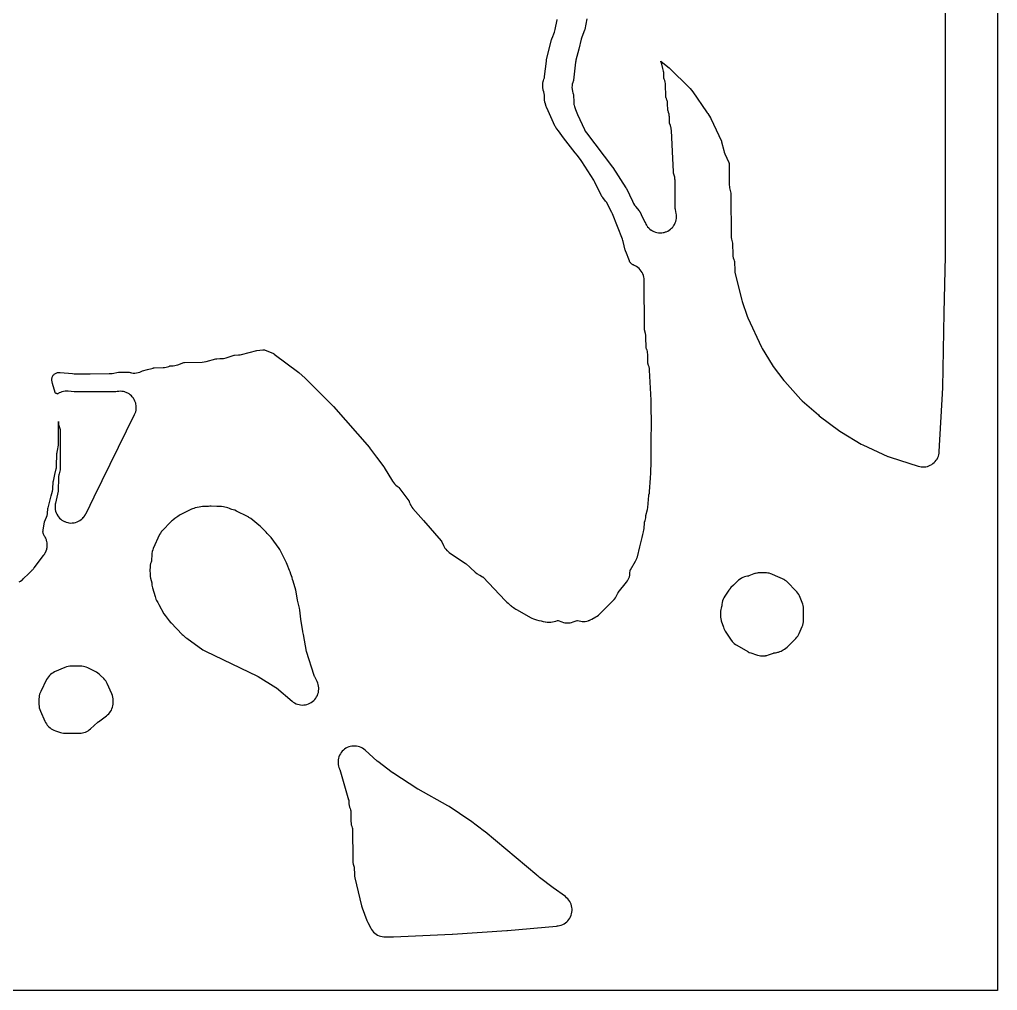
# Model space of a CAD drawing. Header units: millimetres. Extents: x 0 to 300, y 0 to 300.
# Drawn here: x 148.9 to 299.9, y 0 to 150 of the extents above; entities that cross this region are included whole.
import ezdxf

# ---------------------------------------------------------------- set-up
doc = ezdxf.new("R2010")
doc.units = ezdxf.units.MM
doc.layers.add('CUT', color=7, linetype='CONTINUOUS')

msp = doc.modelspace()

# ---------------------------------------------------------------- linework, layer by layer
at = {"layer": 'CUT'}
for points in [[(0.0006, 0.0501), (0, 0.0614), (0, 299.9386), (0.0006, 299.9499), (0.0029, 299.9971), (0.0501, 299.9994), (0.0614, 300), (299.8528, 300), (299.9113, 299.9971), (299.9141, 299.9386), (299.9141, 0.0614), (299.9113, 0.0029), (299.8528, 0), (299.8528, 0), (0.0614, 0), (0.0501, 0.0006), (0.0029, 0.0029)], [(169.6459, 61.5354), (169.8067, 60.8688), (169.8701, 60.6499), (169.9533, 60.4376), (170.0555, 60.2338), (170.1465, 60.0712), (170.2193, 59.9189), (170.3249, 59.7385), (170.3852, 59.6446), (171.1902, 58.2063), (171.3864, 57.908), (172.0098, 57.0933), (172.2207, 56.8515), (172.2568, 56.8152), (172.2832, 56.7852), (174.0144, 55.0074), (174.1654, 54.8647), (174.2959, 54.7605), (174.3752, 54.6806), (174.5319, 54.5356), (174.7004, 54.4045), (177.2116, 52.6179), (177.3914, 52.5012), (177.5804, 52.4005), (177.5964, 52.3928), (185.6283, 48.5432), (185.6815, 48.516), (185.7334, 48.4862), (188.4691, 46.819), (188.4734, 46.8163), (188.5357, 46.7715), (188.5492, 46.7605), (190.9711, 44.6937), (191.1648, 44.5442), (191.3721, 44.4143), (191.5912, 44.3053), (191.8198, 44.2182), (192.0559, 44.154), (192.2971, 44.113), (192.5412, 44.0959), (192.7857, 44.1027), (193.0285, 44.1334), (193.267, 44.1877), (193.4991, 44.265), (193.7226, 44.3646), (193.9352, 44.4856), (194.135, 44.6268), (194.3201, 44.7869), (194.4886, 44.9642), (194.6389, 45.1572), (194.7697, 45.364), (194.8797, 45.5826), (194.9677, 45.8108), (195.033, 46.0466), (195.075, 46.2877), (195.0932, 46.5316), (195.0874, 46.7762), (195.0578, 47.0191), (195.0046, 47.2579), (194.9283, 47.4903), (194.8296, 47.7142), (194.4655, 48.4417), (194.4638, 48.4453), (194.4369, 48.5172), (194.3916, 48.6526), (193.2245, 52.3898), (192.7563, 55.0027), (192.7109, 55.2063), (192.6488, 55.4055), (192.6258, 55.462), (192.3137, 57.3371), (192.1631, 58.7496), (192.1109, 59.0566), (191.8248, 60.2742), (191.6108, 61.5594), (191.5396, 61.8665), (191.1273, 63.2422), (191.0633, 63.5148), (190.9696, 63.8229), (190.8896, 64.0356), (190.8041, 64.3209), (190.8037, 64.3221), (190.679, 64.6517), (190.5646, 64.8997), (190.2267, 65.7982), (190.1199, 66.0419), (189.1705, 67.9288), (189.0709, 68.108), (188.9569, 68.2786), (187.7334, 69.9555), (187.5035, 70.2276), (187.3308, 70.4047), (187.2394, 70.5138), (187.1825, 70.5697), (187.1448, 70.6143), (186.9727, 70.782), (186.9002, 70.8461), (186.0738, 71.6934), (185.8444, 71.9011), (184.586, 72.9063), (184.42, 73.028), (184.3171, 73.0911), (184.2828, 73.1145), (184.0932, 73.2207), (182.4079, 74.0709), (182.147, 74.1844), (181.8749, 74.2675), (181.6629, 74.3192), (181.5369, 74.3765), (181.3043, 74.4686), (181.0637, 74.5369), (180.3573, 74.6998), (180.0909, 74.7463), (179.8209, 74.7636), (179.3534, 74.7684), (178.4562, 74.7982), (178.2563, 74.7968), (178.0786, 74.7813), (177.9222, 74.7829), (177.8179, 74.7818), (177.1239, 74.7599), (176.8632, 74.738), (176.6062, 74.6889), (175.9908, 74.5377), (175.7794, 74.4758), (175.5742, 74.3954), (175.4574, 74.3374), (175.3603, 74.2956), (173.7066, 73.4727), (173.5152, 73.3668), (173.3338, 73.2445), (172.8811, 72.9096), (172.7904, 72.8538), (172.6037, 72.7132), (172.5534, 72.6673), (172.4979, 72.6262), (172.3357, 72.4955), (172.185, 72.3516), (170.9961, 71.1187), (170.9535, 71.0693), (170.8839, 70.9932), (170.8525, 70.9519), (170.812, 70.9049), (170.7736, 70.8486), (170.7493, 70.8167), (170.7164, 70.7645), (170.6532, 70.6717), (170.5216, 70.422), (169.5427, 68.2788), (169.4535, 68.0558), (169.3862, 67.8253), (169.3841, 67.8146), (169.3767, 67.7889), (169.3321, 67.5489), (169.311, 67.3057), (169.2791, 66.4525), (169.2779, 66.433), (169.2745, 66.4093), (169.273, 66.3993), (169.2715, 66.3897), (169.2616, 66.3504), (169.2554, 66.3318), (169.1943, 66.1645), (169.1266, 65.9499), (169.0785, 65.73), (169.0504, 65.5067), (169.0462, 65.3882), (169.0348, 65.2887), (169.0304, 65.0513), (169.0545, 64.2176), (169.0755, 63.959), (169.1231, 63.7039), (169.3, 62.9704), (169.3091, 62.8178), (169.3315, 62.6019), (169.3726, 62.3888), (169.4319, 62.1801)], [(257.877, 55.5218), (257.8773, 55.5214), (257.8791, 55.5187), (258.7929, 54.1242), (258.8366, 54.064), (258.9318, 53.9326), (259.0632, 53.7835), (259.0882, 53.7551), (259.2607, 53.5931), (259.4478, 53.4482), (259.6477, 53.3216), (261.3641, 52.345), (261.3945, 52.3297), (261.3945, 52.3296), (261.5847, 52.2336), (261.8152, 52.1444), (262.7252, 51.8435), (262.864, 51.7975), (262.9164, 51.783), (263.1003, 51.7321), (263.3418, 51.69), (263.5864, 51.6719), (263.8315, 51.6777), (264.0748, 51.7076), (264.1662, 51.7281), (264.3141, 51.7612), (264.5392, 51.8353), (264.547, 51.8379), (265.3035, 52.129), (265.3086, 52.1309), (265.3584, 52.1454), (265.3848, 52.1506), (265.4086, 52.1537), (265.6262, 52.1768), (265.8544, 52.2117), (265.9944, 52.2466), (266.0784, 52.2675), (266.2962, 52.3437), (266.5062, 52.4397), (266.8185, 52.6003), (267.0407, 52.7295), (267.2484, 52.8807), (267.4396, 53.0525), (268.3201, 53.9298), (268.3202, 53.9299), (268.7794, 54.3875), (268.9387, 54.5619), (269.0808, 54.7507), (269.2045, 54.952), (269.3086, 55.164), (269.76, 56.2052), (269.7783, 56.2541), (269.8491, 56.4432), (269.9136, 56.689), (269.9528, 56.9402), (269.9663, 57.194), (269.9702, 58.9501), (269.958, 59.2025), (269.9204, 59.4524), (269.8578, 59.6972), (269.7707, 59.9344), (269.3279, 60.9753), (269.2237, 61.1909), (269.0995, 61.3955), (268.9562, 61.5872), (268.7952, 61.7644), (267.4905, 63.0692), (267.322, 63.2229), (267.1402, 63.3606), (267.0724, 63.4029), (266.9467, 63.4812), (266.743, 63.5837), (266.0068, 63.9128), (266.0067, 63.9128), (265.1741, 64.285), (265.0897, 64.3176), (264.9325, 64.3783), (264.6825, 64.4462), (264.4884, 64.4777), (264.4268, 64.4877), (264.2456, 64.4982), (264.1682, 64.5027), (263.2113, 64.5082), (263.1061, 64.5039), (262.9793, 64.4987), (262.8282, 64.4784), (262.7492, 64.4678), (262.5229, 64.4156), (262.4567, 64.3937), (262.3025, 64.3427), (261.7982, 64.1495), (261.5411, 64.051), (261.5306, 64.0473), (261.5201, 64.0437), (261.4421, 64.024), (261.4271, 64.0202), (261.4052, 64.0167), (261.3203, 64.0056), (261.0794, 63.9622), (260.8439, 63.8955), (260.6161, 63.8061), (260.3981, 63.6948), (260.1921, 63.5627), (259.9367, 63.3807), (259.767, 63.2485), (259.7203, 63.2052), (259.6946, 63.1848), (259.5375, 63.0366), (259.131, 62.6183), (258.7575, 62.2405), (258.6042, 62.0705), (258.5845, 62.0442), (258.5611, 62.0179), (258.429, 61.8397), (257.792, 60.8961), (257.6552, 60.6681), (257.5434, 60.4268), (257.4578, 60.175), (257.3994, 59.9156), (257.3689, 59.6514), (257.3687, 59.6478), (257.3639, 59.57), (257.3585, 59.4819), (257.3567, 59.4615), (257.3492, 59.4182), (257.3371, 59.3759), (257.3299, 59.3568), (257.3147, 59.3199), (257.3108, 59.3103), (257.3081, 59.3038), (257.2262, 59.0717), (257.1675, 58.8328), (257.1326, 58.5892), (257.1218, 58.3434), (257.124, 57.9409), (257.1386, 57.684), (257.1795, 57.43), (257.1823, 57.4197), (257.1866, 57.3937), (257.2535, 57.1477), (257.2589, 57.1312), (257.2619, 57.1203), (257.5927, 56.1125), (257.6701, 55.9075), (257.7651, 55.7101)], [(152.1078, 43.1419), (152.7992, 41.5889), (152.9018, 41.3842), (153.0227, 41.1897), (153.1609, 41.0071), (153.3153, 40.8379), (153.3167, 40.8364), (153.415, 40.7381), (153.5899, 40.579), (153.7791, 40.4372), (153.9808, 40.3138), (154.1933, 40.2101), (154.4146, 40.1269), (155.1862, 39.8777), (155.4385, 39.8106), (155.6964, 39.7701), (155.9572, 39.7568), (158.1506, 39.7592), (158.3811, 39.7701), (158.6096, 39.8023), (158.8341, 39.8553), (159.0529, 39.9288), (159.2639, 40.0222), (159.4654, 40.1347), (159.6557, 40.2652), (159.8331, 40.4127), (160.9583, 41.4397), (161.0075, 41.4822), (161.059, 41.522), (162.3094, 42.4349), (162.4916, 42.5815), (162.6594, 42.7445), (162.8112, 42.9225), (162.9456, 43.1138), (163.0617, 43.3169), (163.1582, 43.53), (163.2344, 43.7512), (163.2896, 43.9785), (163.3233, 44.2099), (163.3352, 44.4435), (163.3367, 44.7915), (163.3241, 45.0526), (163.2843, 45.3109), (163.2178, 45.5637), (163.1253, 45.8081), (162.4132, 47.4281), (162.3115, 47.6333), (162.1914, 47.8284), (162.0541, 48.0116), (161.9005, 48.1815), (161.4028, 48.6839), (161.2019, 48.8658), (160.9825, 49.0248), (160.7472, 49.1592), (159.4041, 49.8325), (159.1932, 49.9264), (158.9745, 50.0003), (158.75, 50.0538), (158.5215, 50.0863), (158.2909, 50.0977), (156.8937, 50.1017), (156.6344, 50.089), (156.3778, 50.0494), (156.1266, 49.9834), (155.8837, 49.8918), (154.3038, 49.2), (154.0818, 49.0894), (153.8719, 48.9574), (153.6761, 48.8052), (153.4964, 48.6343), (153.3345, 48.4465), (153.1919, 48.2436), (153.0702, 48.0275), (152.1516, 46.1894), (152.1484, 46.1829), (152.0547, 45.9717), (151.981, 45.7527), (151.9278, 45.5279), (151.8956, 45.2991), (151.8846, 45.0684), (151.8836, 44.1884), (151.8969, 43.9273), (151.9375, 43.669), (152.0048, 43.4163), (152.0092, 43.4048), (152.0149, 43.3836)], [(199.93, 28.0951), (200.0036, 27.9065), (200.0055, 27.9014), (200.0195, 27.8543), (200.0227, 27.8251), (200.0239, 27.8005), (200.0607, 26.0798), (200.0774, 25.8396), (200.1172, 25.602), (200.1797, 25.3694), (200.2759, 25.0694), (200.2812, 25.0513), (200.2897, 25.0116), (200.2941, 24.9712), (200.2948, 24.9523), (200.3372, 20.1942), (200.3492, 19.9702), (200.3813, 19.7483), (200.4331, 19.5301), (200.5642, 19.0711), (200.5655, 19.0661), (200.5752, 19.0183), (200.5781, 18.9932), (200.5793, 18.9705), (200.613, 17.9147), (200.6332, 17.6676), (200.6778, 17.4236), (201.7037, 13.0503), (201.7976, 12.7412), (202.5346, 10.7816), (202.656, 10.5092), (203.1198, 9.6163), (203.2475, 9.3982), (203.3966, 9.1941), (203.5655, 9.0061), (203.7525, 8.8361), (203.9557, 8.6858), (204.1731, 8.5569), (204.4024, 8.4505), (204.6412, 8.3679), (204.8872, 8.3097), (205.1378, 8.2768), (205.3904, 8.2692), (206.5949, 8.2943), (206.6507, 8.2961), (215.7131, 8.6875), (215.7676, 8.6905), (224.1562, 9.2363), (224.2274, 9.2419), (231.8344, 9.9556), (231.9457, 9.966), (232.0367, 9.9763), (232.0537, 9.9785), (232.2985, 10.023), (232.5376, 10.0917), (232.7687, 10.1837), (232.9896, 10.2983), (233.1979, 10.4343), (233.3917, 10.5903), (233.5691, 10.7648), (233.7282, 10.956), (233.8675, 11.1621), (233.9857, 11.3811), (234.0815, 11.6107), (234.154, 11.8487), (234.2024, 12.0927), (234.2264, 12.3403), (234.2257, 12.5891), (234.2002, 12.8366), (234.1503, 13.0803), (234.0764, 13.3179), (233.9792, 13.5469), (233.8598, 13.7652), (233.7193, 13.9705), (233.559, 14.1608), (233.3807, 14.3342), (233.1859, 14.4891), (231.2902, 15.8483), (229.2117, 17.459), (229.0101, 17.6152), (228.8646, 17.7281), (228.7689, 17.8022), (220.7889, 24.4933), (220.6912, 24.5712), (218.5522, 26.1898), (218.4351, 26.2732), (218.4342, 26.2738), (215.2224, 28.4256), (215.0441, 28.5345), (210.469, 31.0737), (210.4349, 31.0934), (210.4015, 31.1142), (206.5295, 33.6107), (206.4914, 33.6363), (206.4543, 33.6634), (204.2032, 35.3739), (204.1653, 35.4039), (204.1287, 35.4354), (202.2404, 37.1282), (202.0506, 37.2823), (201.8467, 37.4171), (201.6305, 37.5313), (201.4043, 37.6239), (201.1701, 37.694), (200.9301, 37.7408), (200.6867, 37.764), (200.4423, 37.7633), (200.199, 37.7387), (199.9593, 37.6905), (199.7255, 37.6191), (199.4998, 37.5252), (199.2843, 37.4097), (199.0812, 37.2738), (198.8922, 37.1186), (198.7194, 36.9457), (198.5643, 36.7568), (198.4283, 36.5536), (198.3129, 36.3381), (198.219, 36.1123), (198.1477, 35.8785), (198.0995, 35.6388), (198.075, 35.3956), (198.0743, 35.1511), (198.0975, 34.9077), (198.1444, 34.6678), (198.2145, 34.4336), (198.2944, 34.2384), (198.2952, 34.2365), (198.2942, 34.2361), (198.3031, 34.2162), (198.3058, 34.2101), (198.3319, 34.1418), (198.337, 34.126), (199.7106, 29.457), (199.716, 29.4367), (199.7317, 29.3476), (199.7336, 29.3267), (199.7639, 28.8467), (199.7933, 28.5909), (199.8489, 28.3395)]]:
    msp.add_lwpolyline(points, close=True, dxfattribs=at)
for points in [[(236.4992, 150.0988), (236.1877, 148.4653), (236.1838, 148.4471), (236.1623, 148.3731), (236.1571, 148.359), (236.1559, 148.3556), (235.7264, 147.267), (235.6262, 146.9545), (235.2433, 145.4195), (234.8226, 143.7332), (234.7919, 143.5651), (234.765, 143.4175), (234.4428, 140.6528), (234.4401, 140.6336), (234.4316, 140.5945), (234.4221, 140.565), (234.4193, 140.5564), (234.4192, 140.556), (234.4121, 140.5385), (234.4095, 140.5324), (234.4068, 140.5264), (234.3156, 140.2816), (234.2504, 140.0286), (234.2306, 139.8955), (234.2119, 139.7701), (234.2027, 139.5567), (234.2006, 139.5091), (234.2013, 139.4358), (234.2079, 139.3287), (234.2175, 139.1738), (234.2587, 138.9288), (234.2611, 138.9149), (234.272, 138.8756), (234.3315, 138.662), (234.3775, 138.5459), (234.377, 138.5457), (234.4214, 138.4248), (234.4275, 138.3832), (234.4289, 138.3628), (234.4771, 137.2105), (234.4966, 136.9864), (234.5149, 136.8839), (234.5362, 136.765), (234.5955, 136.548), (234.7432, 136.0898), (234.8459, 135.8241), (235.0796, 135.3089), (236.1304, 132.9927), (236.2412, 132.7814), (236.2627, 132.7404), (236.4229, 132.5047), (240.4755, 127.2174), (240.4915, 127.1955), (240.4916, 127.1955), (240.5071, 127.1743), (240.5368, 127.1298), (242.5353, 123.9888), (242.5692, 123.9322), (242.6, 123.8738), (243.5647, 121.921), (243.7265, 121.5935), (243.8681, 121.3441), (243.8861, 121.3195), (244.0372, 121.1126), (244.5903, 120.4402), (244.5947, 120.4346), (244.6038, 120.4228), (244.6536, 120.3465), (244.6545, 120.3447), (244.664, 120.3271), (244.8906, 119.8775), (245.4783, 118.7112), (245.4921, 118.6823), (245.501, 118.6637), (245.5321, 118.5904), (245.533, 118.5907), (245.6228, 118.3946), (245.7272, 118.2156), (245.7466, 118.1825), (245.7528, 118.1739), (245.8906, 117.9835), (246.0534, 117.7995), (246.1215, 117.7364), (246.2335, 117.6325), (246.4291, 117.4839), (246.5012, 117.4396), (246.6384, 117.3553), (246.8593, 117.2478), (247.0896, 117.1625), (247.3273, 117.1002), (247.5429, 117.0658), (247.5698, 117.0615), (247.815, 117.0468), (248.0605, 117.0563), (248.3039, 117.0898), (248.4311, 117.1203), (248.5427, 117.147), (248.6449, 117.1824), (248.7749, 117.2274), (248.998, 117.3302), (249.2099, 117.4544), (249.4086, 117.5988), (249.5154, 117.6937), (249.5922, 117.762), (249.7119, 117.8916), (249.7589, 117.9424), (249.9071, 118.1383), (249.9364, 118.1863), (250.0354, 118.3479), (250.1424, 118.5689), (250.2273, 118.7995), (250.2891, 119.0372), (250.3273, 119.2799), (250.3306, 119.338), (250.3415, 119.5251), (250.3315, 119.7705), (250.322, 119.839), (250.2975, 120.0138), (250.1806, 120.6287), (250.1692, 120.6883), (250.1692, 120.6888), (250.1663, 120.7059), (250.1591, 120.7796), (250.1585, 120.7975), (250.1229, 125.1609), (250.114, 125.3333), (250.1117, 125.3773), (250.0818, 125.5919), (250.0676, 125.6541), (250.0335, 125.8032), (249.9029, 126.2783), (249.8909, 126.322), (249.8902, 126.3246), (249.8857, 126.343), (249.878, 126.3911), (249.8715, 126.4318), (249.8703, 126.4471), (249.8698, 126.4534), (249.7129, 129.6107), (249.5503, 132.8836), (249.5249, 133.1358), (249.4996, 133.2593), (249.4741, 133.3841), (249.3984, 133.6261), (249.3071, 133.873), (249.3004, 133.8929), (249.2975, 133.9043), (249.2897, 133.9349), (249.2836, 133.9777), (249.2823, 133.9987), (249.2629, 134.5307), (249.2474, 134.956), (249.2355, 135.1026), (249.2293, 135.1791), (249.2148, 135.2629), (249.1912, 135.3996), (249.1336, 135.6159), (249.0935, 135.726), (249.0569, 135.8262), (249.0339, 135.8816), (249.0134, 135.9307), (249.0068, 135.9475), (248.9957, 135.9829), (248.9912, 136.0194), (248.9909, 136.0252), (248.9903, 136.0375), (248.9599, 136.9877), (248.9349, 137.2696), (248.8792, 137.5418), (248.8782, 137.5468), (248.8751, 137.5563), (248.7905, 137.8159), (248.7708, 137.8664), (248.7219, 137.9918), (248.716, 138.008), (248.706, 138.0423), (248.7039, 138.0611), (248.7021, 138.0774), (248.7013, 138.0949), (248.6982, 138.2281), (248.6602, 139.868), (248.6435, 140.1036), (248.6051, 140.3344), (248.6048, 140.3366), (248.5441, 140.565), (248.4623, 140.7865), (248.4483, 140.8194), (248.4331, 140.8553), (248.4266, 140.8716), (248.4154, 140.9061), (248.4106, 140.9417), (248.4093, 140.9594), (248.3911, 141.3441), (248.3686, 141.8201), (248.3563, 141.9567), (248.3494, 142.0329), (248.3121, 142.2434), (248.257, 142.4498), (248.0552, 143.0935), (247.9274, 143.5011), (247.9141, 143.5521), (247.9575, 143.5221), (249.2103, 142.5592), (252.4118, 139.382), (252.4521, 139.342), (252.8599, 138.8409), (254.9568, 135.7636), (255.1056, 135.5668), (255.1666, 135.5008), (255.5905, 134.8379), (255.6316, 134.7684), (255.6679, 134.6964), (257.2755, 131.2217), (257.2831, 131.2042), (257.3099, 131.1265), (257.3147, 131.108), (257.6321, 129.7571), (257.7045, 129.508), (257.8022, 129.2677), (258.4311, 127.9264), (258.439, 127.9082), (258.4529, 127.8678), (258.458, 127.8254), (258.4588, 127.8056), (258.5033, 124.4311), (258.5168, 124.2021), (258.5513, 123.9754), (258.7133, 123.1621), (258.7385, 123.0358), (258.7416, 123.0181), (258.7495, 122.9411), (258.75, 122.9232), (258.7888, 116.5413), (258.8006, 116.3139), (258.833, 116.0885), (258.8858, 115.867), (259.0043, 115.4538), (259.0057, 115.4486), (259.0158, 115.3981), (259.0186, 115.3716), (259.0197, 115.3478), (259.0517, 113.7199), (259.0719, 113.4485), (259.1214, 113.1808), (259.1998, 112.9201), (259.2749, 112.7121), (259.2811, 112.6934), (259.2912, 112.6521), (259.297, 112.6101), (259.2981, 112.5904), (259.3398, 111.2486), (259.3621, 110.9837), (259.4125, 110.7227), (260.4271, 106.644), (260.4812, 106.4577), (261.2427, 104.1709), (261.3507, 103.9004), (263.4546, 99.4087), (263.5836, 99.1684), (265.1303, 96.6297), (265.2743, 96.4185), (266.9257, 94.244), (267.0547, 94.0877), (269.5355, 91.3188), (269.7497, 91.1069), (272.2609, 88.9061), (272.3991, 88.7935), (275.5678, 86.393), (275.8102, 86.2308), (278.8865, 84.4219), (278.8871, 84.4216), (279.1005, 84.3096), (282.992, 82.5008), (283.0233, 82.4886), (283.0383, 82.4816), (283.3383, 82.3652), (287.6822, 80.9937), (287.914, 80.9326), (288.1506, 80.894), (288.3899, 80.8782), (288.6295, 80.8853), (288.8674, 80.9155), (289.1013, 80.9682), (289.3291, 81.0431), (289.5486, 81.1395), (289.7579, 81.2565), (289.955, 81.393), (290.1382, 81.5478), (290.3056, 81.7194), (290.4559, 81.9062), (290.5876, 82.1066), (290.6994, 82.3187), (290.7905, 82.5405), (290.8598, 82.77), (290.9069, 83.0051), (290.9312, 83.2436), (290.9313, 83.2443), (291.46, 93.0873), (291.4631, 93.1694), (291.7033, 104.7036), (291.8859, 113.4673), (291.8864, 113.5188), (291.8966, 159.5169)], [(148.8226, 63.1283), (149.0457, 63.2559), (149.2545, 63.4057), (149.2712, 63.4205), (149.3214, 63.4573), (149.5073, 63.6248), (150.2759, 64.3905), (150.8467, 64.9511), (150.9043, 65.0164), (150.9128, 65.0248), (150.9434, 65.0598), (151.0294, 65.1517), (151.0909, 65.2286), (151.1397, 65.2844), (152.6034, 67.2125), (152.6549, 67.28), (152.6572, 67.2833), (152.6582, 67.2846), (152.6775, 67.3128), (152.6963, 67.3401), (152.7932, 67.4809), (152.7954, 67.4849), (152.7958, 67.4855), (152.8107, 67.5126), (152.8549, 67.5925), (152.9113, 67.6944), (152.913, 67.6984), (152.9132, 67.6988), (152.9243, 67.7246), (152.9518, 67.7883), (153.008, 67.9184), (153.0092, 67.9222), (153.0094, 67.9226), (153.0171, 67.947), (153.045, 68.034), (153.0824, 68.1508), (153.0831, 68.1543), (153.0832, 68.1547), (153.0881, 68.1776), (153.122, 68.3348), (153.1338, 68.3893), (153.1341, 68.3925), (153.1342, 68.3928), (153.1367, 68.4145), (153.1399, 68.4428), (153.1617, 68.6317), (153.1617, 68.6346), (153.1617, 68.6348), (153.1621, 68.6556), (153.1658, 68.8756), (153.1656, 68.8781), (153.1656, 68.8783), (153.1639, 68.8988), (153.1462, 69.1188), (153.1458, 69.1209), (153.1458, 69.1211), (153.142, 69.1422), (153.1029, 69.3589), (153.1024, 69.3606), (153.1024, 69.3607), (153.0958, 69.3839), (153.0679, 69.4825), (153.0364, 69.5936), (153.036, 69.5949), (153.0359, 69.595), (153.0249, 69.6231), (152.9474, 69.8208), (152.947, 69.8216), (152.947, 69.8217), (152.9261, 69.8626), (152.8367, 70.0382), (152.8364, 70.0386), (152.8364, 70.0387), (152.768, 70.1457), (152.7053, 70.2437), (152.7052, 70.2439), (152.7049, 70.2443), (152.6826, 70.2756), (152.6793, 70.2802), (152.6734, 70.2906), (152.6243, 70.3765), (152.5789, 70.4776), (152.5636, 70.523), (152.5435, 70.5827), (152.5345, 70.6219), (152.5186, 70.6908), (152.5044, 70.8008), (152.5019, 70.8828), (152.501, 70.9116), (152.5053, 70.9752), (152.5088, 71.0278), (152.511, 71.047), (152.5196, 71.1075), (152.682, 72.0849), (152.6943, 72.1486), (152.6987, 72.1686), (152.7331, 72.2935), (152.7395, 72.313), (152.7615, 72.3739), (153.0551, 73.1261), (153.1366, 73.3718), (153.1923, 73.6247), (153.2216, 73.882), (153.2456, 74.2737), (153.2508, 74.3342), (153.2523, 74.3477), (153.2529, 74.3533), (153.272, 74.473), (153.276, 74.4918), (153.2898, 74.5508), (153.7722, 76.3978), (153.7722, 76.3979), (153.7723, 76.398), (153.9657, 77.1388), (154.0187, 77.3962), (154.0443, 77.6578), (154.0791, 78.4283), (154.0827, 78.4828), (154.084, 78.4968), (154.0843, 78.5), (154.0863, 78.5154), (154.0987, 78.6081), (154.1017, 78.6252), (154.1124, 78.6787), (154.344, 79.7155), (154.544, 80.6105), (154.5685, 80.7535), (154.5863, 80.8577), (154.6037, 81.1079), (154.6356, 82.7837), (154.6386, 82.8499), (154.6391, 82.8562), (154.6401, 82.8708), (154.6567, 83.0022), (154.6604, 83.0228), (154.6728, 83.0827), (154.6738, 83.0877), (154.693, 83.1691), (154.693, 83.1692), (154.693, 83.1693), (154.8131, 83.6796), (154.8631, 83.9656), (154.8796, 84.2555), (154.875, 87.8885), (154.876, 87.9098), (154.8782, 87.8886), (154.8871, 87.722), (154.909, 87.5269), (154.9197, 87.4319), (154.9858, 87.1476), (155.1332, 86.6483), (155.1381, 86.63), (155.1455, 86.5917), (155.1493, 86.5529), (155.1493, 86.5519), (155.1497, 86.534), (155.1573, 80.5758), (155.1567, 80.5527), (155.1457, 80.4579), (155.1441, 80.4501), (155.1411, 80.4353), (154.9926, 79.8041), (154.9633, 79.6798), (154.9164, 79.4191), (154.8973, 79.1548), (154.8616, 77.2835), (154.861, 77.2683), (154.8608, 77.2635), (154.8509, 77.1816), (154.849, 77.1716), (154.8471, 77.162), (154.4224, 75.2609), (154.404, 75.154), (154.3806, 75.0188), (154.3629, 74.7738), (154.3675, 74.5963), (154.3693, 74.5282), (154.3997, 74.2844), (154.454, 74.0448), (154.5314, 73.8117), (154.6314, 73.5873), (154.7336, 73.4078), (154.753, 73.3738), (154.8949, 73.1733), (155.0558, 72.9876), (155.2341, 72.8187), (155.4282, 72.668), (155.6361, 72.5372), (155.8001, 72.4552), (155.8559, 72.4273), (155.8582, 72.4265), (156.0853, 72.3396), (156.3223, 72.2748), (156.4865, 72.2469), (156.5645, 72.2336), (156.8096, 72.2164), (157.0085, 72.222), (157.0551, 72.2233), (157.2988, 72.2543), (157.5383, 72.309), (157.7713, 72.387), (157.9955, 72.4875), (158.1082, 72.5519), (158.2087, 72.6094), (158.409, 72.7518), (158.4462, 72.7842), (158.5943, 72.9131), (158.7273, 73.0541), (158.7628, 73.0918), (158.9131, 73.2861), (158.9911, 73.4108), (158.9912, 73.4108), (159.0435, 73.4943), (159.0622, 73.5278), (159.0848, 73.568), (159.1333, 73.6605), (159.147, 73.6864), (160.406, 76.2471), (166.6593, 88.9647), (166.7549, 89.1852), (166.789, 89.2907), (166.8288, 89.4139), (166.8805, 89.6485), (166.906, 89.8593), (166.9093, 89.8871), (166.9094, 89.892), (166.9152, 90.1273), (166.9064, 90.2491), (166.8979, 90.367), (166.8577, 90.6039), (166.8291, 90.7098), (166.795, 90.8359), (166.7927, 90.8418), (166.7102, 91.0608), (166.6043, 91.2765), (166.5574, 91.3524), (166.4782, 91.481), (166.3511, 91.6486), (166.333, 91.6725), (166.2764, 91.7338), (166.17, 91.8491), (165.9909, 92.0093), (165.9111, 92.0679), (165.7972, 92.1515), (165.5908, 92.2745), (165.4552, 92.3386), (165.3735, 92.3772), (165.1814, 92.4462), (165.1474, 92.4584), (165.1279, 92.4634), (164.9145, 92.5176), (164.7534, 92.5424), (164.677, 92.5542), (164.4371, 92.5678), (164.1969, 92.5582), (163.9589, 92.5257), (163.7328, 92.4837), (163.7149, 92.4808), (163.6403, 92.4738), (163.6368, 92.4738), (163.6221, 92.4734), (157.6788, 92.4639), (157.6184, 92.4653), (157.5582, 92.4697), (157.3068, 92.4942), (156.4003, 92.5825), (156.1536, 92.5943), (155.907, 92.5817), (155.6628, 92.5448), (155.4235, 92.484), (155.3048, 92.441), (155.1913, 92.3999), (155.0033, 92.3099), (154.9686, 92.2933), (154.7574, 92.1652), (154.729, 92.1438), (154.6227, 92.2049), (154.5863, 92.2258), (154.5339, 92.2495), (154.458, 92.2837), (154.413, 92.3067), (154.4092, 92.3179), (154.394, 92.3625), (153.992, 93.7586), (153.9901, 93.7653), (153.99, 93.7657), (153.99, 93.7658), (153.9886, 93.7707), (153.9182, 94.0151), (153.9028, 94.074), (153.8983, 94.0927), (153.8772, 94.2069), (153.8678, 94.3169), (153.8691, 94.4274), (153.8812, 94.5372), (153.9038, 94.6453), (153.9369, 94.7506), (153.9801, 94.8523), (154.0329, 94.9493), (154.095, 95.0407), (154.1656, 95.1256), (154.2441, 95.2033), (154.3299, 95.2729), (154.422, 95.3339), (154.5196, 95.3856), (154.6217, 95.4276), (154.7275, 95.4595), (154.8359, 95.4809), (154.9458, 95.4917), (155.0619, 95.4917), (155.0811, 95.4908), (155.1418, 95.4863), (157.0867, 95.2969), (157.3331, 95.2851), (159.7804, 95.289), (162.7175, 95.2937), (162.945, 95.3044), (163.1705, 95.3358), (164.1471, 95.5174), (164.2102, 95.5275), (164.2303, 95.5301), (164.3577, 95.5405), (164.3779, 95.5411), (164.4419, 95.5414), (165.637, 95.5165), (165.6976, 95.5137), (165.7168, 95.5124), (165.8316, 95.4988), (165.9445, 95.4742), (165.9467, 95.4736), (166.0026, 95.4615), (166.0037, 95.4612), (166.1934, 95.4202), (166.4442, 95.392), (166.6965, 95.3892), (166.9478, 95.4119), (167.1956, 95.4598), (167.4373, 95.5325), (167.6704, 95.6291), (167.8764, 95.74), (167.8815, 95.7419), (167.8975, 95.7466), (168.6566, 95.949), (168.8704, 95.9724), (169.0863, 96.0155), (169.2975, 96.0775), (169.5026, 96.1577), (169.5452, 96.1766), (169.5621, 96.1837), (169.5893, 96.1926), (169.6464, 96.2009), (169.6684, 96.2021), (171.0704, 96.2391), (171.2918, 96.2548), (171.5109, 96.2901), (171.726, 96.3446), (171.9355, 96.418), (172.0411, 96.4604), (172.0604, 96.4676), (172.1029, 96.4794), (172.1465, 96.4866), (172.167, 96.4882), (172.5905, 96.5108), (172.8429, 96.5371), (173.0913, 96.5889), (173.3332, 96.6655), (174.2313, 97.0013), (174.2511, 97.0081), (174.2949, 97.0191), (174.3396, 97.0251), (174.3605, 97.0262), (177.1027, 97.0873), (177.3942, 97.1109), (177.6809, 97.1684), (179.1829, 97.5621), (179.2409, 97.5758), (179.3138, 97.5871), (179.3331, 97.5886), (179.7936, 97.6121), (180.1118, 97.6254), (180.3312, 97.6443), (180.3599, 97.6493), (180.3719, 97.6505), (180.5792, 97.6876), (180.7826, 97.7421), (182.0126, 98.1277), (182.0555, 98.1357), (182.0781, 98.1378), (182.7178, 98.1786), (182.9436, 98.2033), (183.1662, 98.2484), (185.5554, 98.8468), (186.4555, 98.9827), (186.4807, 98.9806), (186.4868, 98.9801), (186.505, 98.9786), (186.7267, 98.9603), (188.1219, 98.3811), (188.141, 98.3725), (188.2141, 98.3321), (188.2277, 98.3224), (192.0237, 95.4864), (193.02, 94.6162), (197.3849, 90.2398), (202.9172, 83.8895), (202.9287, 83.8762), (202.9438, 83.858), (202.9541, 83.8457), (204.0153, 82.4051), (205.1397, 80.8787), (205.1711, 80.8339), (205.2004, 80.7878), (205.2004, 80.7877), (206.4651, 78.6932), (206.4707, 78.684), (206.6187, 78.4658), (206.7888, 78.2644), (206.9793, 78.082), (207.1878, 77.9207), (207.368, 77.7959), (207.3844, 77.784), (207.4174, 77.7554), (207.4422, 77.7287), (207.4535, 77.7142), (207.4541, 77.7134), (207.471, 77.6918), (207.4805, 77.6796), (208.9852, 75.6621), (208.9974, 75.6442), (209.0099, 75.6258), (209.0156, 75.6173), (209.0172, 75.615), (209.0477, 75.5701), (209.0653, 75.5319), (209.0721, 75.5136), (209.142, 75.308), (209.2325, 75.0794), (209.345, 74.8608), (209.4785, 74.6543), (209.6316, 74.4619), (211.2829, 72.5842), (214.0071, 69.4798), (214.0083, 69.4782), (214.0285, 69.443), (214.0366, 69.426), (214.34, 68.7469), (214.4435, 68.5411), (214.5656, 68.3458), (214.705, 68.1626), (214.8608, 67.9929), (214.8884, 67.9679), (214.9063, 67.9485), (215.0765, 67.7956), (215.26, 67.6589), (217.7817, 65.9529), (217.8502, 65.903), (217.9149, 65.8483), (218.3714, 65.434), (218.5193, 65.2997), (219.275, 64.6139), (219.4917, 64.4382), (219.6124, 64.3609), (219.7266, 64.2878), (219.9899, 64.1392), (220.3965, 63.9098), (220.4121, 63.9005), (220.4409, 63.8803), (220.469, 63.8559), (220.4823, 63.8425), (223.8953, 60.2276), (224.1604, 59.9845), (224.3336, 59.8472), (224.448, 59.7285), (224.6099, 59.5748), (224.6556, 59.5386), (224.657, 59.5373), (224.7342, 59.4764), (224.7849, 59.4362), (224.786, 59.4355), (224.8328, 59.3985), (224.8395, 59.3942), (224.8548, 59.3821), (225.0425, 59.2597), (225.1696, 59.1847), (225.3923, 59.0082), (225.5544, 58.89), (225.7255, 58.7851), (227.8141, 57.618), (228.0202, 57.515), (228.2349, 57.4314), (228.7374, 57.262), (229.0866, 57.1717), (229.4603, 57.1034), (229.7498, 57.023), (230.0481, 56.9594), (230.1119, 56.9537), (230.1312, 56.9495), (230.3578, 56.9212), (230.4238, 56.919), (230.4917, 56.9114), (230.7276, 56.9075), (230.94, 56.9139), (231.2014, 56.9357), (231.4592, 56.9847), (231.7104, 57.0605), (231.9647, 57.152), (231.9824, 57.1579), (232.0147, 57.166), (232.0336, 57.161), (232.0515, 57.1549), (232.6373, 56.937), (232.871, 56.8629), (233.1107, 56.8121), (233.3544, 56.785), (233.4136, 56.7842), (233.4215, 56.7835), (233.4682, 56.7835), (233.5995, 56.7818), (233.6217, 56.7837), (233.6658, 56.7838), (233.9089, 56.808), (234.1485, 56.8558), (234.3823, 56.9268), (235.0111, 57.1518), (235.0284, 57.1575), (235.0315, 57.1583), (235.0566, 57.1543), (235.0745, 57.15), (235.3224, 57.085), (235.5503, 57.0363), (235.7817, 57.0091), (236.0147, 57.0036), (236.2472, 57.0198), (236.4772, 57.0576), (236.7027, 57.1166), (236.7577, 57.1338), (236.8003, 57.1494), (236.8103, 57.1526), (236.8642, 57.1729), (236.9908, 57.2195), (237.0007, 57.2243), (237.0377, 57.2382), (237.2557, 57.3454), (237.8925, 57.6981), (238.0922, 57.8212), (238.2794, 57.9625), (238.4526, 58.1207), (240.0075, 59.6815), (240.5272, 60.1966), (240.6864, 60.37), (240.7068, 60.397), (240.7405, 60.4342), (240.7596, 60.4601), (240.7679, 60.4693), (240.9162, 60.6721), (241.0434, 60.8887), (241.2917, 61.365), (241.3002, 61.3804), (241.3413, 61.4439), (241.3449, 61.4487), (241.3505, 61.4561), (242.6281, 63.0726), (242.7679, 63.2681), (242.8883, 63.4761), (242.9881, 63.6947), (243.0665, 63.9218), (243.1227, 64.1555), (243.1562, 64.3934), (243.1563, 64.3937), (243.1565, 64.3962), (243.1569, 64.4002), (243.2038, 64.9091), (243.2057, 64.9258), (243.2122, 64.9613), (243.228, 64.994), (243.2361, 65.0082), (244.0126, 66.3013), (244.0131, 66.3021), (244.1291, 66.5188), (244.2233, 66.7458), (244.2299, 66.7676), (244.2338, 66.7769), (244.2735, 66.9086), (244.3042, 67.0102), (244.6882, 68.5497), (245.0437, 69.9675), (245.0468, 69.98), (245.1624, 70.451), (245.2621, 70.851), (245.2688, 70.8848), (245.2715, 70.8957), (245.3088, 71.0881), (245.3105, 71.0966), (245.3105, 71.0969), (245.318, 71.1355), (245.3409, 71.3786), (245.3797, 72.2385), (245.3809, 72.2561), (245.3862, 72.2937), (245.3983, 72.3296), (245.4052, 72.3458), (245.4121, 72.3614), (245.4981, 72.5802), (245.5631, 72.8061), (245.6067, 73.0371), (245.6283, 73.2713), (245.6329, 73.3739), (245.8429, 74.2896), (245.8958, 74.6219), (246.0659, 76.4925), (246.0948, 76.5786), (246.1517, 76.8347), (246.1815, 77.0952), (246.3084, 79.1598), (246.381, 79.9577), (246.3913, 80.1781), (246.3921, 80.5208), (246.4269, 81.088), (246.4316, 81.2275), (246.4329, 81.4525), (246.4379, 81.5402), (246.4421, 81.6822), (246.4424, 81.9325), (246.4477, 82.0303), (246.4514, 82.1719), (246.4514, 82.1722), (246.4472, 84.051), (246.4724, 88.5875), (246.4703, 88.7048), (246.4504, 89.1842), (246.4516, 90.236), (246.4485, 90.3623), (246.4324, 90.6872), (246.4315, 91.1155), (246.4183, 91.3569), (246.4187, 91.499), (246.3995, 91.8145), (246.3616, 92.1178), (246.1774, 95.8399), (246.152, 96.0927), (246.101, 96.3416), (246.0715, 96.4359), (246.0636, 96.4685), (246.0303, 96.5675), (246.0251, 96.584), (246.0207, 96.596), (245.9928, 96.6787), (245.9504, 96.7881), (245.9486, 96.7932), (245.9462, 96.8011), (245.9372, 96.8371), (245.9313, 96.881), (245.9302, 96.9016), (245.8961, 98.2849), (245.8811, 98.5043), (245.8721, 98.5612), (245.8468, 98.7215), (245.7953, 98.9276), (245.7935, 98.9348), (245.7851, 98.9593), (245.7217, 99.1427), (245.6781, 99.2531), (245.6768, 99.2566), (245.6762, 99.2583), (245.662, 99.3052), (245.6586, 99.3343), (245.6574, 99.3589), (245.6156, 100.9423), (245.6065, 101.0522), (245.5927, 101.22), (245.5391, 101.4935), (245.3979, 102.0478), (245.3929, 102.0702), (245.3803, 102.1687), (245.3797, 102.186), (245.3458, 109.7264), (245.3321, 109.9769), (245.2934, 110.2247), (245.23, 110.4674), (245.1426, 110.7025), (245.0321, 110.9276), (244.8996, 111.1406), (244.7465, 111.3392), (244.5742, 111.5215), (244.3845, 111.6856), (244.1793, 111.8298), (243.9607, 111.9528), (243.8039, 112.0214), (243.8042, 112.0222), (243.8043, 112.0223), (243.642, 112.093), (243.6253, 112.1022), (243.5454, 112.1467), (243.4545, 112.2096), (243.3927, 112.2621), (243.3702, 112.2811), (243.3088, 112.3444), (243.298, 112.3556), (243.2933, 112.3604), (243.2244, 112.4468), (243.1643, 112.5395), (243.1109, 112.6426), (243.1028, 112.6601), (243.0788, 112.7161), (242.4992, 114.1651), (242.4821, 114.2103), (242.477, 114.2248), (242.4481, 114.3171), (242.4441, 114.3319), (242.4324, 114.3788), (242.1301, 115.6951), (242.0795, 115.882), (242.0146, 116.0643), (240.4448, 119.9874), (240.3563, 120.1837), (239.7078, 121.4707), (239.5697, 121.7107), (239.4059, 121.9339), (238.9508, 122.4871), (238.9069, 122.5438), (238.8935, 122.5621), (238.8158, 122.6824), (238.8046, 122.7022), (238.771, 122.7655), (237.6897, 124.9543), (237.5575, 125.1891), (235.7359, 128.0521), (235.6108, 128.2309), (235.0313, 128.987), (235.0313, 128.9871), (234.72, 129.3931), (232.9159, 131.7469), (232.1122, 132.7954), (231.8705, 133.1108), (231.7739, 133.2368), (231.746, 133.2732), (231.7042, 133.331), (231.6916, 133.3496), (231.6184, 133.4717), (231.6079, 133.4917), (231.5767, 133.5557), (230.3029, 136.3635), (230.2753, 136.4292), (230.2544, 136.4834), (230.2306, 136.5506), (230.0375, 137.1495), (230.0214, 137.2035), (230.0167, 137.2206), (229.9931, 137.3253), (229.979, 137.4316), (229.9775, 137.4494), (229.9739, 137.5055), (229.9398, 138.32), (229.9139, 138.5888), (229.8593, 138.8532), (229.7764, 139.1102), (229.7689, 139.1298), (229.7412, 139.2271), (229.7224, 139.3265), (229.7119, 139.4323), (229.711, 139.4499), (229.7092, 139.5057), (229.7043, 140.0488), (229.7054, 140.1142), (229.7063, 140.1348), (229.7181, 140.2588), (229.7417, 140.375), (229.779, 140.4938), (229.7863, 140.5132), (229.807, 140.5647), (229.8809, 140.7745), (229.9358, 140.99), (229.9713, 141.2095), (230.2452, 143.559), (230.257, 143.6383), (230.2688, 143.7028), (230.2857, 143.7813), (231.0656, 146.9073), (231.088, 146.9862), (231.1085, 147.05), (231.136, 147.1273), (231.491, 148.0269), (231.5667, 148.2485), (231.6212, 148.4761), (231.8987, 149.9311), (231.9112, 149.989), (231.9156, 150.0073)]]:
    msp.add_lwpolyline(points, dxfattribs=at)

doc.saveas('drawing.dxf')
